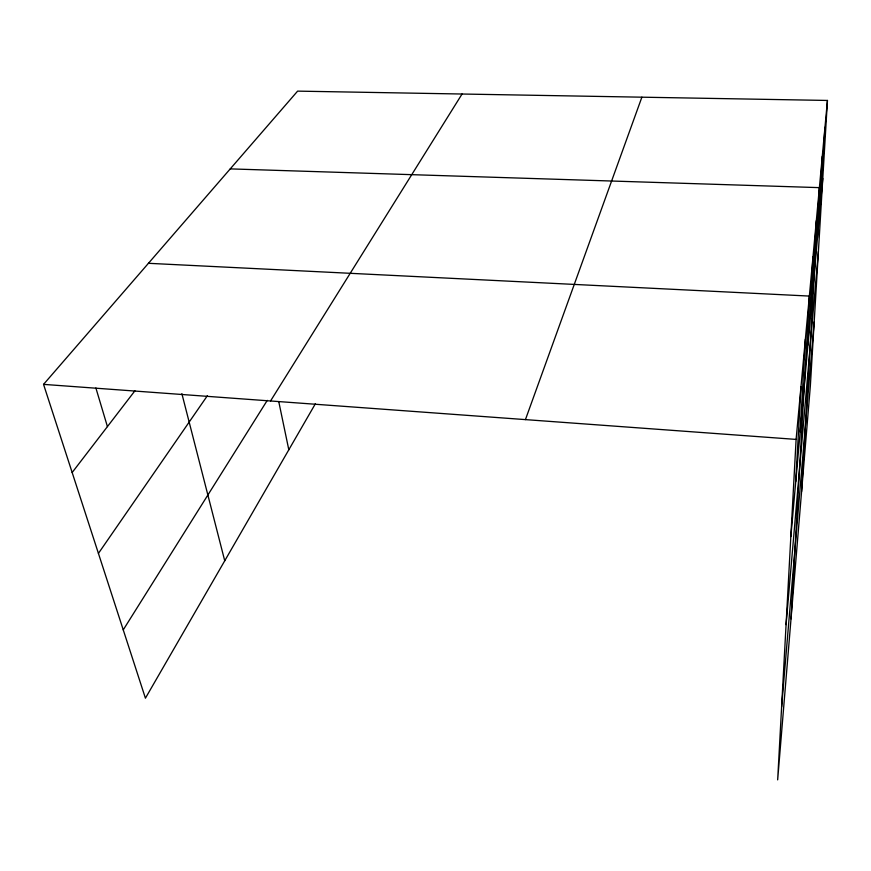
<?xml version="1.0" encoding="UTF-8"?>
<svg xmlns="http://www.w3.org/2000/svg" width="871" height="871" viewBox="0 0 871 871"><rect width="100%" height="100%" fill="white"/><g stroke="black" fill="none" stroke-linecap="round" stroke-linejoin="round"><path stroke-width="1.31" d="M827.45 100.448L796.105 439.409L777.661 779.872L810.368 385.733L827.45 100.448L297.61 91.128L43.55 384.372L145.424 698.183L315.422 403.687M795.735 481.707L800.972 386.757M800.166 431.94L805.37 339.222M791.02 618.878L809.355 296.075L148.44 263.303M807.918 345.036L813.002 256.727M811.326 306.875L816.323 220.722M801.581 491.636L819.382 187.635L230.238 168.887M817.444 238.208L822.289 156.236M820.21 207.211L824.968 127.264M781.603 707.012L814.2 321.78M786.067 624.649L818.402 251.458M790.846 536.558L822.779 178.446M525.442 419.615L641.883 97.182M270.543 400.976L462.055 94.024M123.247 629.864L267.277 400.355M98.423 553.401L207.374 395.728M72.162 472.518L134.929 390.796M43.55 384.372L796.105 439.409M95.886 387.998L107.427 426.605M181.876 393.67L224.74 560.793M278.753 401.575L288.813 449.795"/></g></svg>
